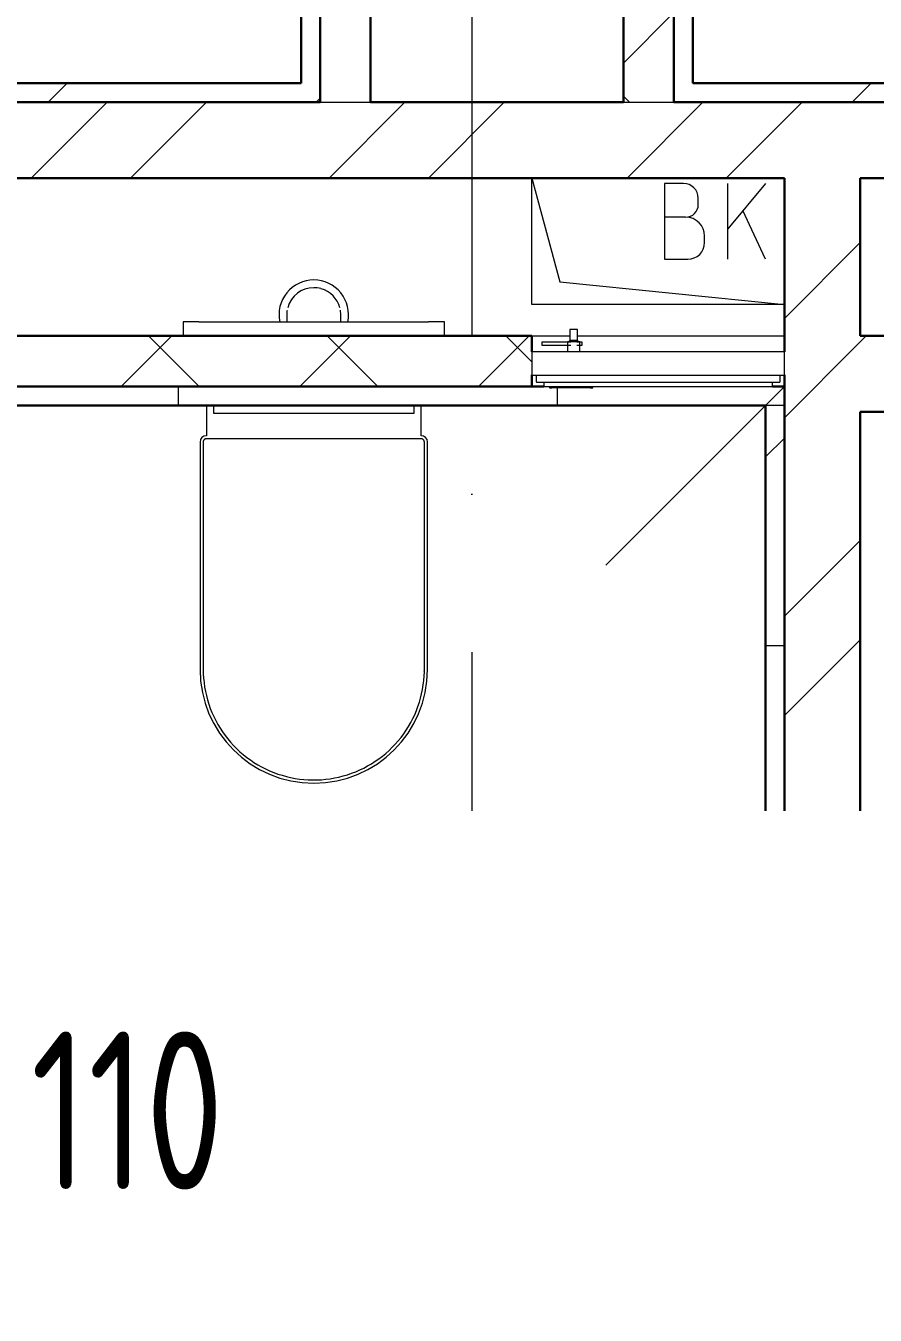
# Model space of a CAD drawing. Header units: millimetres. Extents: x -396912 to 182286, y -43638 to 41610.
# Drawn here: x -43461 to -42117, y -10278 to -8237 of the extents above; entities that cross this region are included whole.
import ezdxf
from ezdxf import colors
from ezdxf.entities.mleader import LeaderData, LeaderLine
from ezdxf.math import Vec2, Vec3

# ---------------------------------------------------------------- set-up
doc = ezdxf.new("R2010")
doc.units = ezdxf.units.MM
doc.linetypes.add('ADSK_Линия сетки', pattern=[25, 20, -2.5, 0, -2.5])
for name, color, linetype, lineweight in [('RC-Выноски', 7, 'Continuous', 0), ('Марки помещений', 252, 'Continuous', 20), ('Обобщенные модели', 252, 'Continuous', 18), ('Оборудование', 8, 'Continuous', 18), ('Оси', 252, 'Continuous', 9), ('Перекрытие', 252, 'Continuous', 18), ('Сантехника', 252, 'Continuous', 9), ('Стены наружные', 7, 'Continuous', 18), ('Стены штриховка', 7, 'Continuous', 9)]:
    doc.layers.add(name, color=color, linetype=linetype, lineweight=lineweight)
doc.styles.add('GOST Common_3', font='', dxfattribs={"height": 3.5})
doc.styles.add('RubezhCAD', font='', dxfattribs={"oblique": 10})
doc.styles.get('GOST Common_3').set_extended_font_data('GOST 2.304 type A')
doc.styles.get('RubezhCAD').set_extended_font_data('GOST type A')

# ---------------------------------------------------------------- blocks, each defined once
blk = doc.blocks.new('1 этаж')
at = {"color": 251, "lineweight": 18, "true_color": 0x636466}
for p, q in [((-48362.8, -9395.7), (-48318.2, -9559.9)), ((-48362.8, -9595.7), (-48362.8, -9395.7)), ((-48122.6, -9404.4), (-48152.6, -9404.4)), ((-48152.6, -9404.4), (-48152.6, -9524.4)), ((-47992.6, -9404.4), (-48052.6, -9475.9)), ((-48052.6, -9524.4), (-48052.6, -9404.4)), ((-48099.2, -9437.7), (-48099.2, -9427.7)), ((-47992.6, -9524.4), (-48028.5, -9447.3)), ((-48119.2, -9457.7), (-48152.6, -9457.7)), ((-48089.2, -9497.7), (-48089.2, -9487.7)), ((-48152.6, -9524.4), (-48115.9, -9524.4)), ((-48318.2, -9559.9), (-47962.8, -9595.7)), ((-47962.8, -9595.7), (-48362.8, -9595.7))]:
    blk.add_line(p, q, dxfattribs=at)
for centre, radius, start, end in [((-48122.6, -9427.7), 23.3, 0, 90), ((-48119.2, -9437.7), 20, 270, 0), ((-48119.2, -9487.7), 30, 0, 90), ((-48115.9, -9497.7), 26.7, 270, 0)]:
    blk.add_arc(centre, radius, start, end, dxfattribs=at)
at = {"layer": 'Марки помещений', "color": 251, "true_color": 0x636466}
blk.add_circle((-48944.5, -10874.4), 300, dxfattribs=at)
at = {"layer": 'Обобщенные модели', "color": 251, "true_color": 0x636466}
for p, q in [((-47992.8, -10485.7), (-48332.8, -10485.7)), ((-48130.8, -10515.1), (-48318, -10515.1)), ((-48130.8, -10515.1), (-48130.8, -10956.3)), ((-48410.8, -10563.7), (-48410.8, -10735.8)), ((-48318, -10556.4), (-48130.8, -10556.4)), ((-48381.5, -10892.8), (-48381.5, -10578.7)), ((-48340.2, -10892.8), (-48340.2, -10578.7)), ((-48410.8, -10735.8), (-48410.8, -10907.8)), ((-48130.8, -10915), (-48318, -10915)), ((-48130.8, -10956.3), (-48318, -10956.3)), ((-48332.8, -10985.8), (-47992.8, -10985.8))]:
    blk.add_line(p, q, dxfattribs=at)
blk.add_circle((-48059.1, -10735.7), 17.5, dxfattribs=at)
for centre, radius, start, end in [((-48332.8, -10563.7), 78, 90, 180), ((-48318, -10578.7), 63.6, 90, 180), ((-48318, -10578.7), 22.3, 90, 180), ((-48201, -10736.1), 30, 90, 270), ((-48201, -10736.1), 30, 270, 90), ((-48318, -10892.8), 63.6, 180, 270), ((-48318, -10892.8), 22.3, 180, 270), ((-48332.8, -10907.8), 78, 180, 270)]:
    blk.add_arc(centre, radius, start, end, dxfattribs=at)
at = {"layer": 'Оборудование', "color": 251, "true_color": 0x636466}
for p, q in [((-48302.4, -9652.9), (-48304.4, -9654.8)), ((-48302.4, -9635.4), (-48302.4, -9652.9)), ((-48290.2, -9635.4), (-48302.4, -9635.4)), ((-48290.2, -9652.9), (-48302.4, -9652.9)), ((-48290.2, -9652.9), (-48290.2, -9635.4)), ((-48288.2, -9654.8), (-48290.2, -9652.9)), ((-48362.8, -9670.7), (-48362.8, -9707.1)), ((-47962.8, -9670.7), (-48362.8, -9670.7)), ((-48347, -9655.4), (-48347, -9660.4)), ((-48301.1, -9655.4), (-48347, -9655.4)), ((-48347, -9660.4), (-48301.1, -9660.4)), ((-48306, -9654.8), (-48306, -9670.7)), ((-48286.7, -9654.8), (-48306, -9654.8)), ((-48283.2, -9655.4), (-48291.5, -9655.4)), ((-48291.5, -9660.4), (-48283.2, -9660.4)), ((-48286.7, -9670.7), (-48286.7, -9654.8)), ((-48283.2, -9660.4), (-48283.2, -9655.4)), ((-47962.8, -9707.1), (-47962.8, -9670.7)), ((-48361.9, -9708), (-47963.7, -9708)), ((-48355.8, -9708), (-48355.8, -9717.8)), ((-47969.8, -9717.8), (-47969.8, -9708)), ((-48354.8, -9718.7), (-47970.8, -9718.7)), ((-48343.8, -9720.3), (-48343.8, -9725.7)), ((-48343.8, -9725.7), (-47981.8, -9725.7)), ((-48334.8, -9725.7), (-48334.8, -9727.7)), ((-48334.8, -9727.7), (-48330.8, -9727.7)), ((-48270.3, -9727.7), (-48330.8, -9727.7)), ((-48270.3, -9727.7), (-48266.3, -9727.7)), ((-48266.3, -9727.7), (-48266.3, -9725.7)), ((-47962.8, -9725.7), (-48245.6, -10008.6)), ((-47981.8, -9725.7), (-47981.8, -9720.3))]:
    blk.add_line(p, q, dxfattribs=at)
for points, knots in [([(-48362.8, -9707.1), (-48362.8, -9707.2), (-48362.8, -9707.4), (-48362.7, -9707.6), (-48362.6, -9707.7), (-48362.4, -9707.8), (-48362.3, -9707.9), (-48362.1, -9708), (-48362, -9708), (-48361.9, -9708)], [0, 0, 0, 0, 0.166667, 0.333333, 0.458333, 0.583333, 0.708333, 0.833333, 1, 1, 1, 1]), ([(-47963.7, -9708), (-47963.6, -9708), (-47963.5, -9708), (-47963.3, -9708), (-47963.2, -9707.9), (-47963, -9707.7), (-47962.9, -9707.6), (-47962.8, -9707.4), (-47962.8, -9707.2), (-47962.8, -9707.1)], [-1, -1, -1, -1, -0.833333, -0.75, -0.583333, -0.458333, -0.333333, -0.166667, 0, 0, 0, 0]), ([(-48355.8, -9717.8), (-48355.8, -9717.9), (-48355.8, -9718), (-48355.7, -9718.2), (-48355.6, -9718.4), (-48355.4, -9718.5), (-48355.3, -9718.6), (-48355.2, -9718.7), (-48355.1, -9718.7), (-48354.9, -9718.7), (-48354.8, -9718.7)], [0, 0, 0, 0, 0.166667, 0.333333, 0.458333, 0.583333, 0.666667, 0.75, 0.833333, 1, 1, 1, 1]), ([(-48345.3, -9718.7), (-48345.2, -9718.7), (-48345, -9718.8), (-48344.7, -9718.8), (-48344.6, -9718.9), (-48344.4, -9719), (-48344.2, -9719.2), (-48344.1, -9719.3), (-48344, -9719.5), (-48343.9, -9719.7), (-48343.8, -9719.9), (-48343.8, -9720.1), (-48343.8, -9720.3)], [0, 0, 0, 0, 0.166667, 0.25, 0.333333, 0.416667, 0.5, 0.583333, 0.666667, 0.75, 0.833333, 1, 1, 1, 1]), ([(-47981.8, -9720.3), (-47981.8, -9720.1), (-47981.8, -9719.9), (-47981.7, -9719.7), (-47981.6, -9719.5), (-47981.5, -9719.3), (-47981.4, -9719.2), (-47981.2, -9719), (-47981, -9718.9), (-47980.9, -9718.8), (-47980.6, -9718.8), (-47980.4, -9718.7), (-47980.3, -9718.7)], [-1, -1, -1, -1, -0.833333, -0.75, -0.666667, -0.583333, -0.5, -0.416667, -0.333333, -0.25, -0.166667, 0, 0, 0, 0]), ([(-47970.8, -9718.7), (-47970.7, -9718.7), (-47970.5, -9718.7), (-47970.4, -9718.7), (-47970.3, -9718.6), (-47970.2, -9718.5), (-47970, -9718.4), (-47969.9, -9718.2), (-47969.8, -9718), (-47969.8, -9717.9), (-47969.8, -9717.8)], [-1, -1, -1, -1, -0.833333, -0.75, -0.666667, -0.583333, -0.458333, -0.333333, -0.166667, 0, 0, 0, 0])]:
    blk.add_open_spline(points, degree=3, knots=knots, dxfattribs=at)
at = {"layer": 'Оси', "color": 251, "linetype": 'ADSK_Линия сетки', "ltscale": 100, "true_color": 0x636466}
blk.add_line((-48457.8, -2645.7), (-48457.8, -33771.9), dxfattribs=at)
at = {"layer": 'Перекрытие', "color": 251, "ltscale": 100, "true_color": 0x636466}
for p, q in [((-48362.8, -9595.7), (-48362.8, -9395.7)), ((-47962.8, -9595.7), (-48362.8, -9595.7))]:
    blk.add_line(p, q, dxfattribs=at)
at = {"layer": 'Сантехника', "color": 251, "lineweight": 9, "true_color": 0x636466}
for p, q in [((-48914.6, -9623.6), (-48914.6, -9645.7)), ((-48889.6, -9623.6), (-48914.6, -9623.6)), ((-48889.6, -9623.6), (-48526.1, -9623.6)), ((-48501.1, -9623.6), (-48526.1, -9623.6)), ((-48501.1, -9645.7), (-48501.1, -9623.6))]:
    blk.add_line(p, q, dxfattribs=at)
at = {"layer": 'Сантехника', "color": 251, "true_color": 0x636466}
for p, q in [((-48877.8, -9755.7), (-48877.8, -9803.6)), ((-48866, -9768.6), (-48866, -9755.7)), ((-48549.6, -9755.7), (-48549.6, -9768.6)), ((-48537.8, -9803.6), (-48537.8, -9755.7)), ((-48549.6, -9768.6), (-48866, -9768.6)), ((-48887.8, -9813.6), (-48887.8, -10173.6)), ((-48882.8, -9813.6), (-48882.8, -10173.6)), ((-48537.8, -9808.6), (-48877.8, -9808.6)), ((-48532.8, -10173.6), (-48532.8, -9813.6)), ((-48527.8, -10173.6), (-48527.8, -9813.6))]:
    blk.add_line(p, q, dxfattribs=at)
at = {"layer": 'Сантехника', "color": 251, "lineweight": 9, "true_color": 0x636466, "flags": 128}
for points in [[(-48750.5, -9612.1), (-48750.5, -9612.1), (-48750.5, -9612.2), (-48750.5, -9612.4), (-48750.5, -9612.7), (-48750.5, -9613), (-48750.5, -9613.4), (-48750.5, -9613.9), (-48750.5, -9614.4), (-48750.5, -9615), (-48750.5, -9615.7), (-48750.5, -9616.4), (-48750.5, -9617.2), (-48750.5, -9618.1), (-48750.5, -9619), (-48750.5, -9620), (-48750.5, -9621), (-48750.5, -9622.1), (-48750.5, -9623.3)], [(-48665.1, -9622.4), (-48665.1, -9621.3), (-48665.1, -9620.2), (-48665.1, -9619.2), (-48665.1, -9618.3), (-48665.1, -9617.4), (-48665.1, -9616.6), (-48665.1, -9615.8), (-48665.1, -9615.2), (-48665.1, -9614.5), (-48665.1, -9614), (-48665.1, -9613.5), (-48665.1, -9613.1), (-48665.1, -9612.8), (-48665.1, -9612.5), (-48665.1, -9612.3), (-48665.1, -9612.2), (-48665.1, -9612.1), (-48665.1, -9612.1)]]:
    blk.add_lwpolyline(points, dxfattribs=at)
at = {"layer": 'Сантехника', "color": 251, "true_color": 0x636466, "flags": 128}
for points in [[(-48877.8, -9808.6), (-48878, -9808.6), (-48878.2, -9808.6), (-48878.4, -9808.6), (-48878.6, -9808.6), (-48878.8, -9808.7), (-48879, -9808.7), (-48879.2, -9808.7), (-48879.4, -9808.8), (-48879.6, -9808.9), (-48879.7, -9808.9), (-48879.9, -9809), (-48880.1, -9809.1), (-48880.3, -9809.2), (-48880.5, -9809.3), (-48880.6, -9809.4), (-48880.8, -9809.5), (-48880.9, -9809.7), (-48881.1, -9809.8), (-48881.2, -9809.9), (-48881.4, -9810.1), (-48881.5, -9810.2), (-48881.7, -9810.4), (-48881.8, -9810.5), (-48881.9, -9810.7), (-48882, -9810.8), (-48882.1, -9811), (-48882.2, -9811.2), (-48882.3, -9811.4), (-48882.4, -9811.6), (-48882.5, -9811.7), (-48882.5, -9811.9), (-48882.6, -9812.1), (-48882.6, -9812.3), (-48882.7, -9812.5), (-48882.7, -9812.7), (-48882.8, -9812.9), (-48882.8, -9813.1), (-48882.8, -9813.3), (-48882.8, -9813.5), (-48882.8, -9813.6)], [(-48532.8, -9813.6), (-48532.8, -9813.4), (-48532.8, -9813.2), (-48532.8, -9813), (-48532.9, -9812.8), (-48532.9, -9812.6), (-48532.9, -9812.4), (-48533, -9812.2), (-48533.1, -9812), (-48533.1, -9811.8), (-48533.2, -9811.6), (-48533.3, -9811.4), (-48533.4, -9811.2), (-48533.5, -9811.1), (-48533.6, -9810.9), (-48533.7, -9810.7), (-48533.8, -9810.6), (-48533.9, -9810.4), (-48534, -9810.3), (-48534.2, -9810.1), (-48534.3, -9810), (-48534.5, -9809.8), (-48534.6, -9809.7), (-48534.8, -9809.6), (-48534.9, -9809.5), (-48535.1, -9809.3), (-48535.3, -9809.2), (-48535.4, -9809.1), (-48535.6, -9809.1), (-48535.8, -9809), (-48536, -9808.9), (-48536.2, -9808.8), (-48536.4, -9808.8), (-48536.6, -9808.7), (-48536.8, -9808.7), (-48537, -9808.6), (-48537.1, -9808.6), (-48537.3, -9808.6), (-48537.5, -9808.6), (-48537.7, -9808.6), (-48537.8, -9808.6)], [(-48882.8, -10173.6), (-48882.7, -10180.5), (-48882.2, -10187.5), (-48881.5, -10194.5), (-48880.6, -10201.4), (-48879.3, -10208.3), (-48877.8, -10215.1), (-48876, -10221.9), (-48873.9, -10228.6), (-48871.6, -10235.2), (-48869, -10241.7), (-48866.1, -10248.1), (-48863, -10254.4), (-48859.7, -10260.5), (-48856.1, -10266.5), (-48852.2, -10272.4), (-48848.2, -10278.1), (-48843.9, -10283.6), (-48839.4, -10288.9), (-48834.6, -10294.1), (-48829.7, -10299.1), (-48824.6, -10303.9), (-48819.3, -10308.4), (-48813.8, -10312.8), (-48808.2, -10316.9), (-48802.4, -10320.8), (-48796.4, -10324.5), (-48790.3, -10327.9), (-48784, -10331.1), (-48777.7, -10334), (-48771.2, -10336.7), (-48764.6, -10339.1), (-48758, -10341.2), (-48751.2, -10343.1), (-48744.4, -10344.7), (-48737.5, -10346), (-48730.6, -10347.1), (-48723.7, -10347.8), (-48716.7, -10348.3), (-48709.7, -10348.5), (-48702.7, -10348.5), (-48695.7, -10348.1), (-48688.7, -10347.5), (-48681.8, -10346.6), (-48674.9, -10345.4), (-48668, -10344), (-48661.3, -10342.2), (-48654.5, -10340.3), (-48647.9, -10338), (-48641.4, -10335.5), (-48635, -10332.7), (-48628.7, -10329.6), (-48622.5, -10326.3), (-48616.5, -10322.8), (-48610.6, -10319), (-48604.8, -10315), (-48599.2, -10310.8), (-48593.8, -10306.4), (-48588.6, -10301.7), (-48583.6, -10296.8), (-48578.8, -10291.8), (-48574.1, -10286.5), (-48569.7, -10281.1), (-48565.5, -10275.5), (-48561.6, -10269.7), (-48557.8, -10263.8), (-48554.4, -10257.7), (-48551.1, -10251.5), (-48548.1, -10245.2), (-48545.4, -10238.7), (-48542.9, -10232.2), (-48540.7, -10225.5), (-48538.8, -10218.8), (-48537.1, -10212), (-48535.7, -10205.2), (-48534.6, -10198.2), (-48533.7, -10191.3), (-48533.1, -10184.3), (-48532.8, -10177.3), (-48532.8, -10173.6)]]:
    blk.add_lwpolyline(points, dxfattribs=at)
at = {"layer": 'Сантехника', "color": 251, "lineweight": 9, "true_color": 0x636466}
for radius, start, end in [(55, 90, 192.0258), (42.7, 90, 165), (55, 347.9742, 90), (42.7, 75, 90), (42.7, 15, 73.8853), (42.7, 170.8699, 180), (42.7, 177.9172, 180), (42.7, 357.2428, 9.4986), (42.7, 0, 2.5338), (42.7, 182.2417, 184.1976)]:
    blk.add_arc((-48707.8, -9612.1), radius, start, end, dxfattribs=at)
at = {"layer": 'Сантехника', "color": 251, "true_color": 0x636466}
for centre, radius, start, end in [((-48877.8, -9813.6), 10, 90, 180), ((-48877.8, -9813.6), 5, 150, 180), ((-48877.8, -9813.6), 5, 150, 180), ((-48877.8, -9813.6), 5, 150, 165), ((-48877.8, -9813.6), 5, 90, 120), ((-48877.8, -9813.6), 5, 90, 120), ((-48877.8, -9813.6), 5, 90, 120), ((-48537.8, -9813.6), 10, 0, 90), ((-48537.8, -9813.6), 5, 60, 90), ((-48537.8, -9813.6), 5, 60, 90), ((-48537.8, -9813.6), 5, 60, 90), ((-48537.8, -9813.6), 5, 0, 30), ((-48537.8, -9813.6), 5, 0, 30), ((-48537.8, -9813.6), 5, 15, 30), ((-48707.8, -10173.6), 180, 180, 0), ((-48707.8, -10173.6), 175, 180, 180.9078), ((-48707.8, -10173.6), 175, 180, 180.9078), ((-48707.8, -10173.6), 175, 359.0922, 0), ((-48707.8, -10173.6), 175, 359.0922, 0)]:
    blk.add_arc(centre, radius, start, end, dxfattribs=at)
at = {"layer": 'Стены наружные', "color": 251, "lineweight": 30, "true_color": 0x636466}
for p, q in [((-48617.8, -9275.7), (-48617.8, -5345.7)), ((-48217.8, -5345.7), (-48217.8, -9275.7)), ((-48137.8, -9275.7), (-48137.8, -5345.7)), ((-48727.8, -5375.7), (-48727.8, -9245.7)), ((-48697.8, -5375.7), (-48697.8, -9275.7)), ((-48107.8, -9245.7), (-48107.8, -5375.7)), ((-48727.8, -9245.7), (-50012.8, -9245.7)), ((-46832.8, -9245.7), (-48107.8, -9245.7)), ((-48697.8, -9275.7), (-49982.8, -9275.7)), ((-48217.8, -9275.7), (-48617.8, -9275.7)), ((-46862.8, -9275.7), (-48137.8, -9275.7)), ((-49402.8, -9395.7), (-47962.8, -9395.7)), ((-47962.8, -9395.7), (-47962.8, -9670.7)), ((-47842.8, -9645.7), (-47842.8, -9395.7)), ((-47842.8, -9395.7), (-46982.8, -9395.7)), ((-48362.8, -9645.7), (-49402.8, -9645.7)), ((-48362.8, -9670.7), (-48362.8, -9645.7)), ((-46982.8, -9645.7), (-47842.8, -9645.7)), ((-48362.8, -9725.7), (-48362.8, -9707.4)), ((-47962.8, -11350.7), (-47962.8, -9707.4)), ((-49402.8, -9725.7), (-48343.8, -9725.7)), ((-47962.8, -9725.7), (-47981.8, -9725.7)), ((-49372.8, -9755.7), (-47992.8, -9755.7)), ((-47992.8, -9755.7), (-47992.8, -11320.7)), ((-47842.8, -11350.7), (-47842.8, -9765.7)), ((-46862.8, -9765.7), (-47842.8, -9765.7))]:
    blk.add_line(p, q, dxfattribs=at)
at = {"layer": 'Стены наружные', "color": 251, "linetype": 'Continuous', "lineweight": 9, "true_color": 0x636466}
for p, q in [((-48217.8, -9213.8), (-48137.8, -9133.8)), ((-49128.3, -9275.7), (-49098.3, -9245.7)), ((-47855.5, -9275.7), (-47825.5, -9245.7)), ((-48207.9, -9275.7), (-48217.8, -9265.9)), ((-49155, -9395.7), (-49035, -9275.7)), ((-48997.8, -9395.7), (-48877.8, -9275.7)), ((-48704, -9275.7), (-48697.8, -9269.5)), ((-48683.5, -9395.7), (-48563.5, -9275.7)), ((-48526.4, -9395.7), (-48406.4, -9275.7)), ((-48212, -9395.7), (-48092, -9275.7)), ((-48054.9, -9395.7), (-47934.9, -9275.7)), ((-47962.8, -9618), (-47842.8, -9498)), ((-49012.6, -9725.7), (-48932.6, -9645.7)), ((-48889.3, -9725.7), (-48969.3, -9645.7)), ((-48729.8, -9725.7), (-48649.8, -9645.7)), ((-48606.5, -9725.7), (-48686.5, -9645.7)), ((-48446.9, -9725.7), (-48366.9, -9645.7)), ((-48362.8, -9686.6), (-48403.6, -9645.7)), ((-47842.8, -9655.1), (-47833.4, -9645.7)), ((-47962.8, -9775.1), (-47842.8, -9655.1)), ((-48921.8, -9755.7), (-48921.8, -9725.7)), ((-48321.8, -9755.7), (-48321.8, -9727.7)), ((-47992.8, -9837.3), (-47962.8, -9807.3)), ((-47962.8, -10089.4), (-47842.8, -9969.4)), ((-47962.8, -10246.6), (-47842.8, -10126.6)), ((-47962.8, -10560.9), (-47842.8, -10440.9)), ((-47962.8, -10718), (-47842.8, -10598)), ((-47962.8, -11032.3), (-47842.8, -10912.3)), ((-47962.8, -11189.5), (-47842.8, -11069.5))]:
    blk.add_line(p, q, dxfattribs=at)
at = {"layer": 'Стены наружные', "color": 251, "true_color": 0x636466}
for p, q in [((-48362.8, -9645.7), (-48302.4, -9645.7)), ((-48290.2, -9645.7), (-47962.8, -9645.7))]:
    blk.add_line(p, q, dxfattribs=at)
at = {"layer": 'Стены штриховка', "color": 251, "true_color": 0x636466}
for p, q in [((-48697.8, -9275.7), (-48617.8, -9275.7)), ((-48217.8, -9275.7), (-48137.8, -9275.7)), ((-47962.8, -9755.7), (-47992.8, -9755.7)), ((-47992.8, -10135.7), (-47962.8, -10135.7))]:
    blk.add_line(p, q, dxfattribs=at)
at = {"layer": 'Марки помещений', "color": 251, "true_color": 0x636466, "style": 'GOST Common_3', "width": 0.9}
blk.add_text('110', height=250, dxfattribs=at).set_placement((-49155.6, -10996.7))
blk = doc.blocks.new('_None')

msp = doc.modelspace()

# ---------------------------------------------------------------- block references
msp.add_blockref('1 этаж', (5702.1, 918.2))

# ---------------------------------------------------------------- next in the draw order: leaders
at = {"layer": 'RC-Выноски'}
ml = msp.add_multileader_mtext('Standard', dxfattribs=at)
ml.set_content('ВВГнг(А)-LSLTx 2х1,5\\Pс 1 этажа', color=256, style='RubezhCAD')
ml.set_leader_properties()
ml.set_arrow_properties(name='NONE')
ml.build(insert=Vec2(0, 0))
ml.multileader.update_dxf_attribs({"has_text_frame": 1, "text_left_attachment_type": 6, "text_right_attachment_type": 6, "dogleg_length": 2, "arrow_head_size": 400, "scale": 100})
ctx = ml.context
ctx.base_point, ctx.scale, ctx.char_height, ctx.arrow_head_size, ctx.landing_gap_size, ctx.plane_origin = Vec3(-183990.3, -9904.4), 100, 250, 400, 100, Vec3(-683576, -453595.9)
ctx.left_attachment, ctx.right_attachment, ctx.text_align_type = 6, 6, 1
notes = []
notes.append((ctx, [(0, (1, 1, 0), (-184190.3, -9904.4), (1, 0), 200, [(0, [(-184917.4, -10624.1)], 0, [])])]))
ctx.mtext.insert, ctx.mtext.width, ctx.mtext.defined_height, ctx.mtext.alignment, ctx.mtext.flow_direction = Vec3(-182457.6, -9604.4), 4286.589, 1161.1, 2, 5
ctx.mtext.has_bg_fill, ctx.mtext.bg_color, ctx.mtext.bg_scale_factor, ctx.mtext.bg_transparency, ctx.mtext.use_window_bg_color = 1, -1027028792, 1.5, 0, 1
for ctx, leaders in notes:
    for number, flags, end, landing, length, lines in leaders:
        leader = LeaderData()
        leader.index, (leader.has_last_leader_line, leader.has_dogleg_vector, leader.attachment_direction) = number, flags
        leader.last_leader_point, leader.dogleg_vector, leader.dogleg_length = Vec3(end), Vec3(landing), length
        for number, points, colour, breaks in lines:
            line = LeaderLine()
            line.index, line.vertices, line.color, line.breaks = number, Vec3.list(points), colors.encode_raw_color(colour), breaks
            leader.lines.append(line)
        ctx.leaders.append(leader)

doc.saveas('drawing.dxf')
